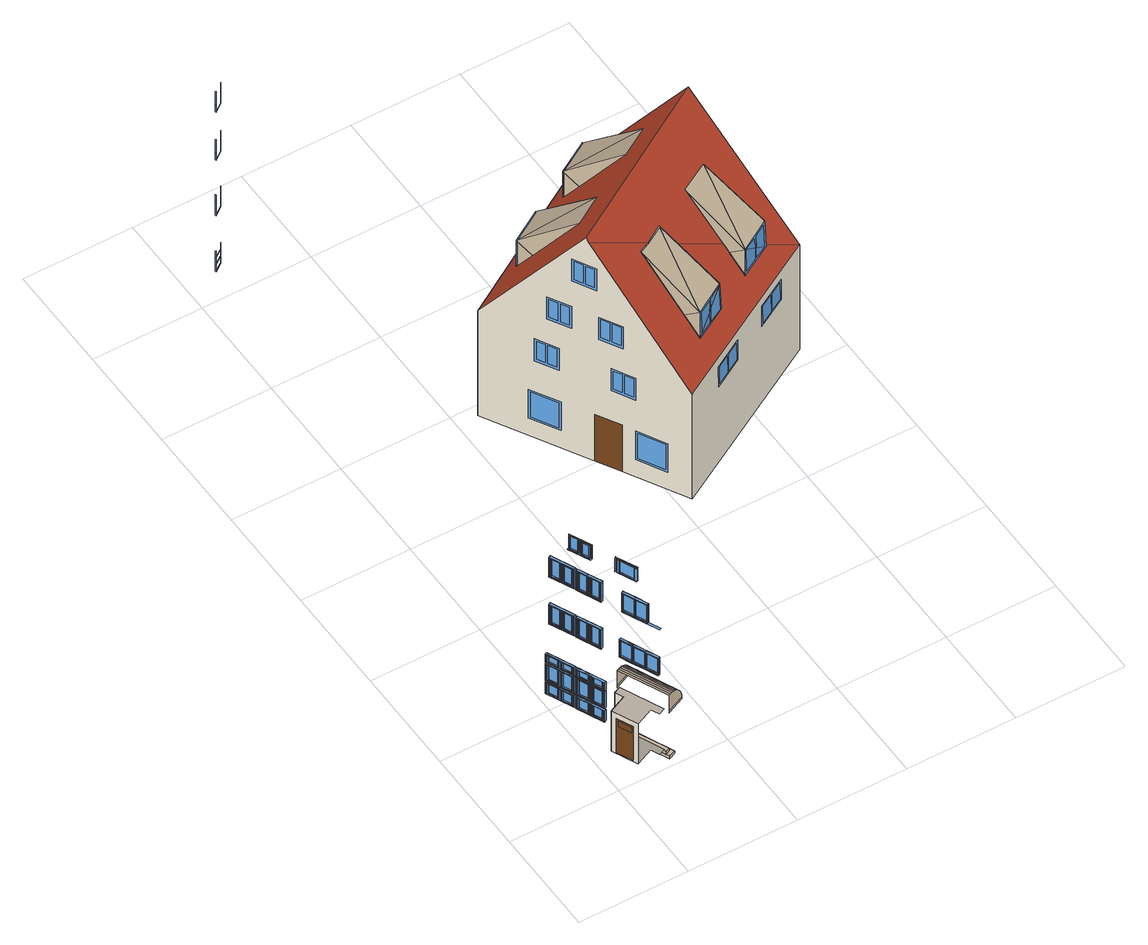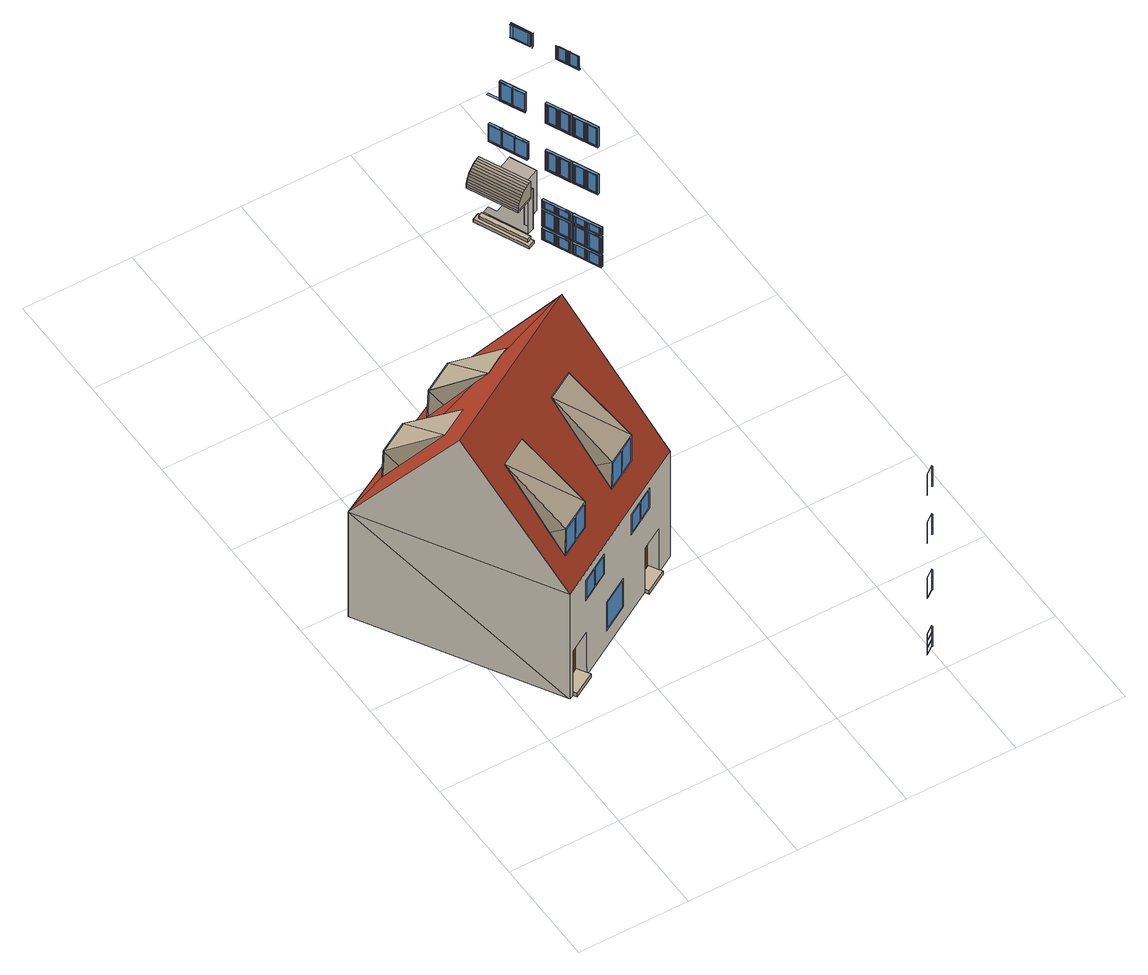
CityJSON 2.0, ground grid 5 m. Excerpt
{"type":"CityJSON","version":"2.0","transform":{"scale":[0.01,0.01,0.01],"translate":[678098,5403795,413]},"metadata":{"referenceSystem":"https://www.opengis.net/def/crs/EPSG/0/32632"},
"CityObjects":{
"building1":{"type":"Building","attributes":{"dataAvailable":"Sufficient","measuredHeight":16.65},"children":["building1-1","building1-2"],"geometry":[{"type":"MultiSurface","lod":"3","boundaries":[[[0,1,2,3],[4,5,6,7]],[[8,9,10,11],[1,0,3,2]],[[5,4,7,6]],[[12,13,14,15]],[[16,17,18,19]],[[20,21,17,16]],[[22,23,24,25],[16,20,26,19]],[[16,20,26,19]],[[27,28,29,30]],[[31,32,33,34]],[[35,22,25,36]],[[37,24,23,38]],[[39,40,41,42]],[[38,23,22,35]],[[42,41,43,44]],[[45,46,40,39]],[[47,48,49,50]],[[51,52,34,31],[36,37,38,50,53,54,47,35]],[[35,47,50,38]],[[44,43,46,45]],[[39,42,44,45]],[[48,55,56,49],[42,44,45,39]],[[50,49,56,53]],[[54,55,48,47]],[[53,56,55,54]],[[57,58,59,60]],[[61,62,8,11]],[[63,64,65,66]],[[60,59,67,68]],[[69,70,58,57]],[[71,72,73,74]],[[57,60,68,69],[75,76,77,78]],[[79,77,76,80]],[[79,81,82,80]],[[83,84,73,72],[79,81,82,80]],[[85,83,72,71]],[[74,73,84,86]],[[81,78,77,79]],[[87,88,89,90]],[[91,92,93,94]],[[95,96,97,98]],[[99,100,101,102]],[[103,104,105,106]],[[107,108,109,110]],[[111,112,113,114]],[[115,116,117,118]],[[102,95,98,99],[119,120,121,122]],[[110,103,106,107],[123,124,125,126]],[[118,111,114,115],[127,128,129,130]],[[131,132,133,134]],[[135,136,137,138]],[[139,140,88,87]],[[141,142,92,91]],[[90,89,143,144]],[[94,93,145,146]],[[87,90,144,139],[147,148,149,150]],[[91,94,146,141],[151,152,153,154]],[[155,156,157,158],[159,160,97,96,101,100,161,162]],[[163,164,165,166],[167,168,105,104,109,108,169,170]],[[171,172,173,174],[175,176,113,112,117,116,177,178]],[[100,97,160,161]],[[108,105,168,169]],[[116,113,176,177]],[[179,180,181,182]],[[183,184,185,186]],[[187,188,189,190]],[[191,121,120,192]],[[193,125,124,194]],[[195,129,128,196]],[[97,100,99,98]],[[105,108,107,106]],[[113,116,115,114]],[[140,143,197,198]],[[142,145,199,200]],[[134,201,202,131],[203,197,143,89,88,140,198,204]],[[138,205,206,135],[207,199,145,93,92,142,200,208]],[[161,160,209,210]],[[169,168,211,212]],[[177,176,213,214]],[[143,140,139,144]],[[145,142,141,146]],[[215,149,148,216]],[[217,153,152,218]],[[219,220,221,222]],[[223,224,225,226]],[[198,197,227,228]],[[200,199,229,230]],[[231,232,181,180],[191,233,234,192]],[[235,236,185,184],[193,237,238,194]],[[239,240,189,188],[195,241,242,196]],[[191,233,234,192]],[[193,237,238,194]],[[195,241,242,196]],[[233,122,121,191]],[[237,126,125,193]],[[241,130,129,195]],[[182,181,232,243]],[[244,231,180,179]],[[186,185,236,245]],[[246,235,184,183]],[[190,189,240,247]],[[248,239,188,187]],[[249,250,221,220],[215,251,252,216]],[[253,254,225,224],[217,255,256,218]],[[215,251,252,216]],[[217,255,256,218]],[[251,150,149,215]],[[255,154,153,217]],[[257,158,157,258]],[[259,156,155,260]],[[261,166,165,262]],[[263,164,163,264]],[[265,174,173,266]],[[267,172,171,268]],[[269,162,161,210]],[[209,160,159,270]],[[271,170,169,212]],[[211,168,167,272]],[[273,178,177,214]],[[213,176,175,274]],[[222,221,250,275]],[[276,249,220,219]],[[226,225,254,277]],[[278,253,224,223]],[[279,201,134,133]],[[280,205,138,137]],[[132,131,202,281]],[[136,135,206,282]],[[227,197,203,283]],[[229,199,207,284]],[[285,204,198,228]],[[286,208,200,230]],[[287,288,289,290]],[[291,292,293,294]],[[295,296,297,298]],[[209,270,269,210],[288,289,299,300]],[[211,272,271,212],[292,293,301,302]],[[213,274,273,214],[296,297,303,304]],[[227,283,285,228],[305,306,307,308]],[[229,284,286,230],[309,310,311,312]],[[313,305,306,314]],[[315,309,310,316]],[[243,232,231,244]],[[245,236,235,246]],[[247,240,239,248]],[[317,318,319,320]],[[321,322,323,324]],[[325,326,327,328]],[[329,300,288,287]],[[290,289,299,330]],[[331,302,292,291]],[[294,293,301,332]],[[333,304,296,295]],[[298,297,303,334]],[[275,250,249,276]],[[277,254,253,278]],[[270,159,162,269]],[[272,167,170,271]],[[274,175,178,273]],[[283,203,204,285]],[[284,207,208,286]],[[335,308,305,313]],[[314,306,307,336]],[[337,312,309,315]],[[316,310,311,338]],[[260,259,258,257],[179,182,243,320,339,340,317,244]],[[264,263,262,261],[183,186,245,324,341,342,321,246]],[[268,267,266,265],[187,190,247,328,343,344,325,248]],[[244,317,320,243]],[[246,321,324,245]],[[248,325,328,247]],[[345,346,347,348]],[[349,350,351,352]],[[133,279,281,132],[219,222,275,348,353,354,345,276]],[[137,280,282,136],[223,226,277,352,355,356,349,278]],[[276,345,348,275]],[[278,349,352,277]],[[318,357,358,319],[290,330,329,287]],[[287,290,330,329]],[[322,359,360,323],[294,332,331,291]],[[291,294,332,331]],[[326,361,362,327],[298,334,333,295]],[[295,298,334,333]],[[363,364,365,366]],[[367,368,369,370]],[[371,372,373,374]],[[375,376,377,378]],[[379,380,381,382]],[[330,299,300,329]],[[332,301,302,331]],[[334,303,304,333]],[[336,307,308,335]],[[338,311,312,337]],[[346,383,384,347],[314,336,335,313]],[[313,314,336,335]],[[350,385,386,351],[316,338,337,315]],[[315,316,338,337]],[[320,319,358,339]],[[340,357,318,317]],[[324,323,360,341]],[[342,359,322,321]],[[328,327,362,343]],[[344,361,326,325]],[[348,347,384,353]],[[352,351,386,355]],[[354,383,346,345]],[[356,385,350,349]],[[201,279,281,202]],[[205,280,282,206]],[[156,259,258,157]],[[164,263,262,165]],[[172,267,266,173]],[[387,388,389,390,9,8,62,391]],[[392,393,394,395,396,61,11,10]],[[397,398,399,400]],[[401,402,403,404]],[[405,406,407,408]],[[409,410,411,412]],[[413,414,415,416]],[[366,365,417,418]],[[419,420,364,363]],[[370,369,421,422]],[[423,424,368,367]],[[374,373,425,426]],[[378,377,427,428]],[[382,381,429,430]],[[431,432,372,371]],[[433,434,376,375]],[[435,436,380,379]],[[363,366,418,419],[437,438,439,440]],[[367,370,422,423],[441,442,443,444]],[[339,358,357,340]],[[341,360,359,342]],[[343,362,361,344]],[[353,384,383,354]],[[355,386,385,356]],[[371,374,426,431],[445,446,447,448]],[[375,378,428,433],[449,450,451,452]],[[379,382,430,435],[453,454,455,456]],[[391,62,61,396]],[[420,417,457,458]],[[424,421,459,460]],[[400,461,462,397],[463,457,417,365,364,420,458,464]],[[404,465,466,401],[467,459,421,369,368,424,460,468]],[[417,420,419,418]],[[421,424,423,422]],[[408,469,470,405],[471,472,425,373,372,432,473,474]],[[412,475,476,409],[477,478,427,377,376,434,479,480]],[[416,481,482,413],[483,484,429,381,380,436,485,486]],[[432,425,472,473]],[[434,427,478,479]],[[436,429,484,485]],[[487,439,438,488]],[[489,443,442,490]],[[491,492,493,494]],[[495,496,497,498]],[[458,457,499,500]],[[460,459,501,502]],[[503,504,505,506]],[[507,508,509,510]],[[511,512,513,514]],[[515,447,446,516]],[[517,451,450,518]],[[519,455,454,520]],[[425,432,431,426]],[[427,434,433,428]],[[429,436,435,430]],[[473,472,521,522]],[[479,478,523,524]],[[485,484,525,526]],[[487,527,528,488]],[[489,529,530,490]],[[531,532,493,492],[487,527,528,488]],[[533,534,497,496],[489,529,530,490]],[[527,440,439,487]],[[529,444,443,489]],[[515,535,536,516]],[[517,537,538,518]],[[519,539,540,520]],[[541,542,505,504],[515,535,536,516]],[[543,544,509,508],[517,537,538,518]],[[545,546,513,512],[519,539,540,520]],[[535,448,447,515]],[[537,452,451,517]],[[539,456,455,519]],[[547,531,492,491]],[[548,533,496,495]],[[494,493,532,549]],[[498,497,534,550]],[[398,397,462,551]],[[552,461,400,399]],[[402,401,466,553]],[[554,465,404,403]],[[499,457,463,555]],[[501,459,467,556]],[[557,464,458,500]],[[558,468,460,502]],[[506,505,542,559]],[[560,541,504,503]],[[510,509,544,561]],[[562,543,508,507]],[[514,513,546,563]],[[564,545,512,511]],[[406,405,470,565]],[[410,409,476,566]],[[414,413,482,567]],[[568,469,408,407]],[[569,475,412,411]],[[570,481,416,415]],[[499,555,557,500],[571,572,573,574]],[[501,556,558,502],[575,576,577,578]],[[579,571,572,580]],[[581,575,576,582]],[[521,472,471,583]],[[523,478,477,584]],[[525,484,483,585]],[[586,474,473,522]],[[587,480,479,524]],[[588,486,485,526]],[[589,590,591,592]],[[593,594,595,596]],[[597,598,599,600]],[[521,583,586,522],[590,591,601,602]],[[523,584,587,524],[594,595,603,604]],[[525,585,588,526],[598,599,605,606]],[[549,532,531,547]],[[550,534,533,548]],[[555,463,464,557]],[[556,467,468,558]],[[607,574,571,579]],[[608,578,575,581]],[[580,572,573,609]],[[582,576,577,610]],[[611,612,613,614]],[[615,616,617,618]],[[559,542,541,560]],[[561,544,543,562]],[[563,546,545,564]],[[399,552,551,398],[491,494,549,614,619,620,611,547]],[[403,554,553,402],[495,498,550,618,621,622,615,548]],[[547,611,614,549]],[[548,615,618,550]],[[623,624,625,626]],[[627,628,629,630]],[[631,632,633,634]],[[635,602,590,589]],[[592,591,601,636]],[[637,604,594,593]],[[596,595,603,638]],[[639,606,598,597]],[[600,599,605,640]],[[583,471,474,586]],[[584,477,480,587]],[[585,483,486,588]],[[560,623,626,559]],[[562,627,630,561]],[[564,631,634,563]],[[407,568,565,406],[503,506,559,626,641,642,623,560]],[[411,569,566,410],[507,510,561,630,643,644,627,562]],[[415,570,567,414],[511,514,563,634,645,646,631,564]],[[609,573,574,607]],[[610,577,578,608]],[[612,647,648,613],[580,609,607,579]],[[616,649,650,617],[582,610,608,581]],[[579,580,609,607]],[[581,582,610,608]],[[395,387,391,396]],[[614,613,648,619]],[[620,647,612,611]],[[618,617,650,621]],[[622,649,616,615]],[[461,552,551,462]],[[465,554,553,466]],[[624,651,652,625],[592,636,635,589]],[[628,653,654,629],[596,638,637,593]],[[632,655,656,633],[600,640,639,597]],[[589,592,636,635]],[[593,596,638,637]],[[597,600,640,639]],[[636,601,602,635]],[[638,603,604,637]],[[640,605,606,639]],[[626,625,652,641]],[[630,629,654,643]],[[634,633,656,645]],[[642,651,624,623]],[[644,653,628,627]],[[646,655,632,631]],[[469,568,565,470]],[[475,569,566,476]],[[481,570,567,482]],[[619,648,647,620]],[[621,650,649,622]],[[641,652,651,642]],[[643,654,653,644]],[[645,656,655,646]],[[657,658,659,660]],[[661,662,663,664]],[[665,666,667,668]],[[669,670,665,668,671,672,659,658]],[[673,674,675,676]],[[677,669,658,657]],[[660,659,672,678]],[[679,680,681,682]],[[657,660,678,677],[675,674,683,684]],[[685,686,679,682,687,688,663,662]],[[689,690,691,692]],[[693,685,662,661]],[[664,663,688,694]],[[661,664,694,693],[691,690,695,696]],[[665,670,697,666]],[[667,698,671,668]],[[699,700,701,702]],[[674,673,703,683]],[[676,675,684,704]],[[705,706,707,708]],[[679,686,709,680]],[[681,710,687,682]],[[690,689,711,695]],[[692,691,696,712]],[[713,714,715,716]],[[706,717,718,670,669,672,671,719,720,707]],[[721,722,723,724]],[[703,704,676,673]],[[725,701,700,726],[673,703,704,676]],[[722,727,728,686,685,688,687,729,730,723]],[[702,701,725,731]],[[732,726,700,699]],[[670,697,731,732,698,671,672,669]],[[711,712,692,689]],[[733,715,714,734],[689,711,712,692]],[[708,707,720,735]],[[736,717,706,705]],[[737,738,739,740]],[[702,731,697,666,667,698,732,699]],[[716,715,733,741]],[[742,734,714,713]],[[686,709,741,742,710,687,688,685]],[[724,723,730,743]],[[744,727,722,721]],[[705,708,735,736],[739,738,745,746]],[[747,748,749,750]],[[698,751,719,671]],[[716,741,709,680,681,710,742,713]],[[721,724,743,744],[749,748,752,753]],[[717,754,755,718]],[[717,720,756,754]],[[719,757,756,720]],[[710,758,729,687]],[[759,760,761,762]],[[763,697,670,718]],[[740,739,746,764]],[[738,737,765,745]],[[766,767,728,727]],[[727,730,768,766]],[[729,769,768,730]],[[720,717,736,735]],[[754,756,770,771]],[[772,709,686,728]],[[748,747,773,752]],[[750,749,753,774]],[[775,776,777,778]],[[730,727,744,743]],[[766,768,779,780]],[[765,764,740,737]],[[781,761,760,782],[737,765,764,740]],[[755,754,783,784,756,757,785,786]],[[745,765,764,746]],[[773,774,750,747]],[[787,777,776,788],[747,773,774,750]],[[789,782,760,759]],[[762,761,781,790]],[[718,755,791,763]],[[751,792,757,719]],[[790,763,697,731,732,698,751,789,759,762]],[[770,756,784,793]],[[794,783,754,771]],[[795,796,797,798]],[[752,773,774,753]],[[799,788,776,775]],[[778,777,787,800]],[[728,767,801,772]],[[758,802,769,729]],[[800,772,709,741,742,710,758,799,775,778]],[[803,804,805,806]],[[793,807,798,795,808,794,771,770]],[[790,781,782,789]],[[809,810,811,812]],[[795,808,813,796]],[[798,797,814,807]],[[785,757,792,815]],[[791,755,786,816]],[[800,787,788,799]],[[817,818,819,820]],[[789,809,812,790]],[[751,792,809,789]],[[763,790,812,791]],[[801,767,821,822]],[[802,817,799,758]],[[799,817,820,800]],[[801,772,800,820]],[[797,796,813,814]],[[823,824,811,810],[796,813,814,797]],[[812,811,824,825]],[[826,823,810,809]],[[816,791,812,825,826,809,792,815]]],"semantics":{"surfaces":[{"type":"Door","@cityeditor:layer":"Unclassified.LoD3","frameKlumMaterialClass":"Wood","frameKlumMaterialIndex":"L001","paneMaterialClass":"Glass"},{"type":"WallSurface","klumMaterialClass":"Plaster","klumMaterialIndex":"I202","materialUncertainty":0.3},{"type":"Window","@cityeditor:layer":"Unclassified.LoD3","frameKlumMaterialClass":"Wood","frameKlumMaterialIndex":"L101","paneMaterialClass":"Glass","frameMaterialUncertainty":0.5},{"type":"WallSurface","materialUncertainty":1},{"type":"Window","frameKlumMaterialClass":"Wood","frameKlumMaterialIndex":"L101","paneMaterialClass":"Glass","frameMaterialUncertainty":0.5},{"type":"Window","frameKlumMaterialClass":"Wood","frameKlumMaterialIndex":"L001","paneMaterialClass":"Glass"},{"type":"OuterCeilingSurface"},{"type":"OuterFloorSurface","klumMaterialClass":"Granite","klumMaterialIndex":"F103","materialUncertainty":0.3}],"values":[0,1,0,2,2,2,2,2,2,2,2,2,2,2,2,2,2,2,2,2,2,2,2,2,2,2,3,2,2,2,2,2,2,2,2,2,2,2,4,4,5,5,5,5,5,5,5,5,5,4,4,4,4,4,4,4,4,5,5,5,5,5,5,5,5,5,5,5,5,5,5,5,4,4,4,4,5,5,5,4,4,4,4,4,4,4,4,5,5,5,5,5,5,5,5,5,5,5,5,5,5,5,4,4,4,4,4,4,5,5,5,5,5,5,5,5,5,5,5,5,4,4,4,4,4,4,4,4,4,4,4,4,5,5,5,5,5,5,4,4,4,4,5,5,5,5,5,5,5,5,5,5,5,5,4,4,5,5,5,4,4,4,4,4,4,5,5,5,5,5,5,4,4,4,4,4,4,5,5,5,5,5,5,4,4,5,5,5,5,5,5,4,4,4,4,4,4,5,5,5,5,5,5,4,4,4,4,4,4,5,5,5,6,7,4,4,5,5,5,4,4,4,4,5,5,5,5,5,5,4,4,5,5,5,4,4,5,5,5,3,4,4,4,4,4,4,5,5,5,5,5,5,4,4,4,4,4,4,5,5,5,5,5,5,5,5,5,5,5,5,4,4,4,4,4,4,5,5,5,5,5,5,5,5,5,4,4,4,4,4,4,4,4,4,4,4,4,5,5,5,5,5,5,5,5,5,5,5,5,4,4,4,4,5,5,5,5,5,5,5,5,5,5,5,5,4,4,4,4,4,4,4,4,4,4,5,5,5,4,4,4,4,5,5,5,5,5,5,5,5,5,5,5,5,5,5,5,5,5,5,4,4,4,4,4,4,1,4,4,4,4,4,4,5,5,5,5,5,5,5,5,5,5,5,5,5,5,5,5,5,5,4,4,5,5,5,2,2,2,2,2,2,2,2,2,2,2,2,2,2,2,2,2,2,2,2,2,2,2,2,2,2,2,2,2,2,2,2,2,2,2,2,2,2,2,2,2,2,2,2,2,2,2,2,2,2,2,2,2,2,2,2,2,2,2,2,2,2,2,2,2,2,2,2,2,2,2,2,2,2,2,2,2,2,2,2,2,2,2,2,2,2,2,2,2,2,2,2,2,2,2,2,2,2,2,2,2,2,2,2,2,2,2,2,2,2]}}]},
"building1-1":{"type":"BuildingInstallation","attributes":{"@cityeditor:layer":"Unclassified.LoD3","klumMaterialClass":"Granite","klumMaterialIndex":"F103","materialUncertainty":0.3,"relationToConstruction":"outside"},"parents":["building1"],"geometry":[{"type":"MultiSurface","lod":"3","boundaries":[[[827,828,829,830]],[[828,827,831,832]],[[829,828,832,833]],[[830,829,833,834]],[[827,830,834,831]],[[833,832,835,836,837,838]],[[837,836,839,840]],[[831,832,833,834]],[[841,842,840,839]],[[835,841,839,836]],[[832,831,834,833,838,842,841,835]],[[842,838,837,840]]]}]},
"building1-2":{"type":"BuildingInstallation","attributes":{"@cityeditor:layer":"Unclassified.LoD3","materialClass":"Plastic","materialUncertainty":0.5,"relationToConstruction":"outside"},"parents":["building1"],"geometry":[{"type":"MultiSurface","lod":"3","boundaries":[[[843,844,845,846,847,848,849,850,851,852,853,854,855,856,857]],[[858,859,860,861,862,863,864,865,866,867,868,869,870,871]],[[844,843,859,858]],[[845,844,858,871]],[[846,845,871,870]],[[847,846,870,869]],[[848,847,869,868]],[[849,848,868,867]],[[850,849,867,866]],[[851,850,866,865]],[[852,851,865,864]],[[853,852,864,863]],[[854,853,863,862]],[[855,854,862,861]],[[843,872,873,859]],[[857,874,872,843]],[[875,860,859,873]]]}]},
"building2":{"type":"Building","attributes":{"dataAvailable":"Sufficient","measuredHeight":20.7},"geometry":[{"type":"MultiSurface","lod":"3","boundaries":[[[876,877,878,879]],[[880,881,882,883]],[[884,885,886,887]],[[888,889,890,891]],[[892,893,894,895]],[[896,897,898,899]],[[900,901,902,903]],[[904,905,906,907]],[[908,909,910,911]],[[912,913,914,915]],[[916,917,918,919]],[[920,921,922,923]],[[924,882,881,925]],[[926,878,877,927]],[[928,886,885,929]],[[930,894,893,931]],[[932,890,889,933]],[[934,898,897,935]],[[936,906,905,937]],[[938,902,901,939]],[[940,910,909,941]],[[942,918,917,943]],[[944,914,913,945]],[[946,922,921,947]],[[948,949,878,926]],[[950,951,882,924]],[[952,953,886,928]],[[954,955,890,932]],[[956,957,958,959],[927,960,948,926],[961,950,924,925],[962,952,928,929]],[[963,964,965,966],[933,967,954,932],[968,969,930,931],[970,971,934,935]],[[972,973,974,975],[939,976,977,938],[978,979,936,937],[980,981,940,941]],[[982,983,984,985],[945,986,987,944],[988,989,942,943],[990,991,946,947]]],"semantics":{"surfaces":[{"type":"Window","@cityeditor:layer":"Unclassified.LoD3","frameMaterialClass":"Plastic","paneMaterialClass":"Glass","frameMaterialUncertainty":0.3}],"values":[0,0,0,0,0,0,0,0,0,0,0,0,0,0,0,0,0,0,0,0,0,0,0,0,0,0,0,0,0,0,0,0]}}]},
"building3":{"type":"Building","attributes":{"name":"building","dataAvailable":"NotSufficient","measuredHeight":12.68},"children":["building3-1","building3-2","building3-3","building3-4","building3-5","building3-6","building3-7"],"geometry":[{"type":"MultiSurface","lod":"3","boundaries":[[[992,993,994,995,996,997,998]],[[993,992,999,1000]],[[1001,1002,993,1000,999,992,1003,1004,1005,1006,1007,1008,1009,1010]],[[1010,1011,1012,1001],[1013,1014,1015,1016,1017,1018],[1019,1020,1021,1022,1023,1024,1025]],[[1026,1004,1003,992,998,997,996,995,994,993,1002,1027,1009,1008,1028,1029]],[[1030,1031,1032,1033]],[[1010,1009,1011]],[[1034,1035,1036,1037]],[[1038,1030,1033,1039]],[[1035,1040,1041,1036]],[[1009,1042,1043,1011]],[[1039,1044,1045,1038]],[[1037,1046,1047,1034]],[[1009,1048,1042]],[[1027,1049,1048,1009],[1050,1051,1052,1053],[1054,1055,1056,1057]],[[1038,1045,1058,1059,1012,1011,1043,1040,1035,1034,1047,1060,1031,1030],[1061,1062,1063,1064],[1065,1066,1067,1068],[1069,1070,1071,1072]],[[1059,1073,1074,1075,1076,1049,1027,1002,1001,1012],[1077,1078,1079,1080],[1081,1082,1083,1084],[1085,1086,1087,1088],[1089,1090,1091,1092],[1093,1094,1095,1096],[1097,1098,1099,1100],[1101,1102,1103,1104]],[[1053,1052,1051,1050],[1105,1106,1107,1108],[1109,1110,1111,1112]],[[1107,1106,1105,1108]],[[1112,1111,1110,1109]],[[1113,1114,1115,1116]],[[1117,1118,1119,1120,1121]],[[1095,1094,1093,1096],[1114,1113,1116,1115],[1118,1117,1121,1120,1119]],[[1079,1078,1077,1080],[1122,1123,1124,1125]],[[1123,1122,1125,1124]],[[1126,1127,1128,1129]],[[1130,1131,1132,1133,1134]],[[1097,1100,1099,1098],[1127,1126,1129,1128],[1131,1130,1134,1133,1132]],[[1135,1136,1137,1138]],[[1139,1140,1141,1142,1143]],[[1091,1090,1089,1092],[1136,1135,1138,1137],[1140,1139,1143,1142,1141]],[[1144,1145,1146,1147]],[[1148,1149,1150,1151,1152]],[[1081,1084,1083,1082],[1145,1144,1147,1146],[1149,1148,1152,1151,1150]],[[1055,1054,1057,1056],[1153,1154,1155,1156],[1157,1158,1159,1160]],[[1155,1154,1153,1156]],[[1160,1159,1158,1157]],[[1069,1072,1071,1070],[1161,1162,1163,1164],[1165,1166,1167,1168]],[[1163,1162,1161,1164]],[[1168,1167,1166,1165]],[[1066,1065,1068,1067],[1169,1170,1171,1172],[1173,1174,1175,1176]],[[1171,1170,1169,1172]],[[1176,1175,1174,1173]],[[1177,1178,1179,1180]],[[1181,1182,1183,1184,1185]],[[1087,1086,1085,1088],[1178,1177,1180,1179],[1182,1181,1185,1184,1183]],[[1062,1061,1064,1063],[1186,1187,1188,1189]],[[1187,1186,1189,1188]],[[1076,1075,1074,1073]],[[1032,1190,1191,1044,1039,1033]],[[1191,1190,1032,1044]],[[1036,1041,1046,1037]],[[1102,1101,1104,1103],[1192,1193,1194,1195]],[[1193,1192,1195,1194]],[[1196,1197,1198,1199,1200,1201]],[[1202,1017,1016,1203,1204,1205],[1206,1207,1208,1209,1210,1211],[1197,1196,1201,1200,1199,1198]],[[1207,1206,1211,1210,1209,1208]],[[1020,1212,1213,1214]],[[1215,1216,1217,1218,1219,1220]],[[1221,1222,1223,1224,1225,1226]],[[1227,1213,1212,1020,1019],[1222,1221,1226,1225,1224,1223],[1216,1215,1220,1219,1218,1217]],[[1228,1229,1230,1231]],[[1230,1232,1233,1234,1235,1028,1236,1237,1231,1238]],[[1232,1235,1234,1233]],[[1235,1232,1239]],[[1240,1241,1029,1026,1242,1243]],[[1230,1229,1228,1231,1237,1244,1028,1235,1239,1232]],[[1028,1007,1008]],[[1231,1230,1238]],[[1245,1246,1247,1248]],[[1249,1245,1248,1247,1246,1250,1251,1252,996,997]],[[1250,1246,1253,1245,1249,1254,1255,996,1252,1256,1257]],[[1252,1251,1250]],[[1252,1250,1257,1256]],[[1246,1245,1253]],[[1048,1049,1076,1073,1059,1058,1258,1259,1060,1047,1046,1041,1040,1043,1042]],[[1260,1261,1040,1041,1046,1047]]],"semantics":{"surfaces":[{"type":"RoofSurface","klumMaterialClass":"Ceramic","klumMaterialIndex":"D201","materialUncertainty":0.3},{"type":"WallSurface"},{"type":"WallSurface","klumMaterialClass":"Plaster","klumMaterialIndex":"I101","materialUncertainty":0.3},{"type":"Window","@cityeditor:layer":"Unclassified.LoD3","frameMaterialClass":"Plastic","paneMaterialClass":"Glass","frameMaterialUncertainty":0.3},{"type":"Door","@cityeditor:layer":"Unclassified.LoD3","materialUncertainty":1},{"type":"Door","@cityeditor:layer":"Unclassified.LoD3","klumMaterialClass":"Wood","klumMaterialIndex":"L001","materialUncertainty":0.5},{"type":"Window","frameMaterialClass":"Plastic","paneMaterialClass":"Glass","frameMaterialUncertainty":0.3},{"type":"GroundSurface"}],"values":[null,null,0,0,0,1,1,1,1,1,1,1,1,1,2,2,2,3,3,3,3,3,3,3,3,3,3,3,3,3,3,3,3,3,3,3,3,3,3,3,3,3,3,3,3,3,3,3,4,5,5,5,3,3,3,3,3,6,6,6,6,3,3,3,3,3,3,3,3,3,3,3,3,3,3,7,7]}}]},
"building3-1":{"type":"BuildingInstallation","attributes":{"relationToConstruction":"outside"},"parents":["building3"],"geometry":[{"type":"MultiSurface","lod":"3","boundaries":[[[996,997,998,992]]]}]},
"building3-2":{"type":"BuildingInstallation","attributes":{"@cityeditor:layer":"Unclassified.LoD3","klumMaterialClass":"Concrete","klumMaterialIndex":"E303","materialUncertainty":0.5,"relationToConstruction":"outside"},"parents":["building3"],"geometry":[{"type":"MultiSurface","lod":"3","boundaries":[[[1259,1258,1262,1263]],[[1060,1259,1263,1031]],[[1263,1262,1044,1032,1031]],[[1045,1262,1258,1058]]]}]},
"building3-3":{"type":"BuildingInstallation","attributes":{"@cityeditor:layer":"Unclassified.LoD3","klumMaterialClass":"Concrete","klumMaterialIndex":"E303","materialUncertainty":0.5,"relationToConstruction":"outside"},"parents":["building3"],"geometry":[{"type":"MultiSurface","lod":"3","boundaries":[[[1261,1260,1264,1265]],[[1260,1047,1266,1264]],[[1040,1261,1265,1267]],[[1265,1264,1266,1268,1269,1267]]]}]},
"building3-4":{"type":"BuildingInstallation","attributes":{"@cityeditor:layer":"Unclassified.LoD3","klumMaterialClass":"Ceramic","klumMaterialIndex":"D201","materialUncertainty":0.3,"relationToConstruction":"outside"},"parents":["building3"],"geometry":[{"type":"MultiSurface","lod":"3","boundaries":[[[1014,1013,1018,1017,1016,1015]],[[1015,1014,1204]],[[1018,1017,1202,1205]],[[1204,1013,1205]],[[1014,1013,1204]],[[1013,1018,1205]],[[1016,1015,1204,1203]]]}]},
"building3-5":{"type":"BuildingInstallation","attributes":{"klumMaterialClass":"Ceramic","klumMaterialIndex":"D201","materialUncertainty":0.3,"relationToConstruction":"outside"},"parents":["building3"],"geometry":[{"type":"MultiSurface","lod":"3","boundaries":[[[1024,1023,1227]],[[1025,1024,1227,1270,1019]],[[1022,1213,1227]],[[1023,1022,1227]],[[1019,1025,1024,1023,1022,1021,1020]],[[1022,1021,1213]],[[1021,1020,1212,1213]]]}]},
"building3-6":{"type":"BuildingInstallation","attributes":{"@cityeditor:layer":"Unclassified.LoD3","klumMaterialClass":"Ceramic","klumMaterialIndex":"D201","materialUncertainty":0.3,"relationToConstruction":"outside"},"parents":["building3"],"geometry":[{"type":"MultiSurface","lod":"3","boundaries":[[[1006,1236,1271,1007]],[[1026,1029,1028,1008,1004]],[[1005,1026,1004]],[[1237,1006,1005]],[[1237,1026,1029,1241,1272]],[[1028,1008,1007,1271,1236]],[[1237,1005,1004,1026]],[[1237,1236,1006]],[[1005,1004,1006]],[[1007,1006,1004,1008]]]}]},
"building3-7":{"type":"BuildingInstallation","attributes":{"@cityeditor:layer":"Unclassified.LoD3","klumMaterialClass":"Ceramic","klumMaterialIndex":"D201","materialUncertainty":0.3,"relationToConstruction":"outside"},"parents":["building3"],"geometry":[{"type":"MultiSurface","lod":"3","boundaries":[[[999,994,993,1000]],[[992,996,997,998]],[[999,996,1252,1250,1246,1245,1249]],[[996,999,994,995]],[[1249,998,992,999]],[[1254,995,996,1255]],[[999,1254,1249]],[[994,1254,999,1000,993]],[[992,999,1000,993,1273]],[[992,1273,996]],[[995,996,1273,993,994]],[[999,996,1255,1254]],[[997,998,1249]],[[1254,994,995]],[[996,992,999]]]}]}
},
"vertices":[
[109,67,320],[109,67,126],[77,138,126],[77,138,320],[107,72,279],[107,72,313],[81,129,313],[81,129,279],[68,159,349],[119,45,349],[119,45,120],[68,159,120],[34,338,1103],[31,337,1103],[12,379,1103],[14,380,1103],[36,345,1106],[31,343,1106],[17,374,1106],[21,376,1106],[36,345,1173],[31,343,1173],[38,340,1177],[38,340,1103],[19,382,1103],[19,382,1177],[21,376,1173],[55,290,1103],[53,289,1103],[34,331,1103],[36,332,1103],[19,387,1100],[10,383,1100],[55,285,1100],[64,289,1100],[40,341,1177],[21,383,1177],[21,383,1103],[40,341,1103],[43,329,1173],[39,327,1173],[39,327,1106],[43,329,1106],[53,296,1106],[57,298,1106],[57,298,1173],[53,296,1173],[43,335,1177],[41,334,1177],[41,334,1103],[43,335,1103],[19,387,1179],[64,289,1179],[62,293,1103],[62,293,1177],[60,292,1177],[60,292,1103],[106,179,1101],[104,178,1101],[104,178,1175],[106,179,1175],[148,196,120],[148,196,349],[100,186,1098],[109,191,1098],[109,191,1177],[100,186,1177],[143,94,1175],[145,95,1175],[145,95,1101],[143,94,1101],[113,183,1175],[111,182,1175],[111,182,1101],[113,183,1101],[111,169,1172],[111,169,1104],[140,106,1104],[140,106,1172],[144,108,1104],[116,171,1104],[144,108,1172],[116,171,1172],[149,97,1175],[149,97,1101],[152,98,1175],[152,98,1101],[24,530,535],[21,529,535],[21,529,639],[24,530,639],[24,530,803],[21,529,803],[21,529,907],[24,530,907],[18,543,187],[15,542,187],[39,490,187],[41,491,187],[41,491,126],[39,490,126],[15,542,126],[18,543,126],[18,543,293],[15,542,293],[39,490,293],[41,491,293],[41,491,202],[39,490,202],[15,542,202],[18,543,202],[18,543,347],[15,542,347],[39,490,347],[41,491,347],[41,491,305],[39,490,305],[15,542,305],[18,543,305],[21,536,184],[21,536,129],[38,498,129],[38,498,184],[21,536,289],[21,536,206],[38,498,206],[38,498,289],[21,536,345],[21,536,307],[38,498,307],[38,498,345],[19,533,531],[29,537,531],[29,537,643],[19,533,643],[19,533,799],[29,537,799],[29,537,911],[19,533,911],[44,484,535],[42,483,535],[44,484,803],[42,483,803],[42,483,639],[44,484,639],[42,483,907],[44,484,907],[26,524,635],[26,524,539],[42,490,539],[42,490,635],[26,524,903],[26,524,807],[42,490,807],[42,490,903],[13,547,189],[68,426,189],[68,426,124],[13,547,124],[65,431,187],[42,483,187],[42,483,126],[65,431,126],[13,547,296],[68,426,296],[68,426,199],[13,547,199],[65,431,293],[42,483,293],[42,483,202],[65,431,202],[13,547,349],[68,426,349],[68,426,303],[13,547,303],[65,431,347],[42,483,347],[42,483,305],[65,431,305],[25,546,187],[22,545,187],[22,545,126],[25,546,126],[25,546,293],[22,545,293],[22,545,202],[25,546,202],[25,546,347],[22,545,347],[22,545,305],[25,546,305],[43,500,129],[25,538,129],[43,500,206],[25,538,206],[43,500,307],[25,538,307],[45,477,639],[45,477,535],[45,477,907],[45,477,803],[68,426,643],[68,426,531],[66,431,639],[66,431,535],[68,426,911],[68,426,799],[66,431,907],[66,431,803],[44,484,187],[44,484,126],[44,484,293],[44,484,202],[44,484,347],[44,484,305],[46,492,539],[31,526,539],[46,492,807],[31,526,807],[31,533,639],[28,532,639],[28,532,535],[31,533,535],[31,533,907],[28,532,907],[28,532,803],[31,533,803],[47,478,639],[47,478,535],[47,478,907],[47,478,803],[46,493,187],[46,493,126],[43,500,184],[25,538,184],[46,493,293],[46,493,202],[43,500,289],[25,538,289],[46,493,347],[46,493,305],[43,500,345],[25,538,345],[48,494,126],[48,494,187],[48,494,202],[48,494,293],[48,494,305],[48,494,347],[49,486,639],[49,486,535],[46,492,635],[31,526,635],[49,486,907],[49,486,803],[46,492,903],[31,526,903],[22,551,124],[77,430,124],[77,430,189],[22,551,189],[22,551,199],[77,430,199],[77,430,296],[22,551,296],[22,551,303],[77,430,303],[77,430,349],[22,551,349],[68,432,126],[68,432,187],[68,432,202],[68,432,293],[68,432,305],[68,432,347],[51,487,535],[51,487,639],[51,487,803],[51,487,907],[77,430,643],[77,430,911],[77,430,531],[77,430,799],[68,432,639],[68,432,907],[68,432,535],[68,432,803],[52,480,184],[47,478,184],[47,478,129],[52,480,129],[52,480,289],[47,478,289],[47,478,206],[52,480,206],[52,480,345],[47,478,345],[47,478,307],[52,480,307],[65,439,129],[65,439,184],[65,439,206],[65,439,289],[65,439,307],[65,439,345],[50,472,635],[50,472,539],[65,438,539],[65,438,635],[50,472,903],[50,472,807],[65,438,807],[65,438,903],[54,474,635],[54,474,539],[54,474,903],[54,474,807],[51,487,187],[49,486,187],[49,486,126],[51,487,126],[51,487,293],[49,486,293],[49,486,202],[51,487,202],[51,487,347],[49,486,347],[49,486,305],[51,487,305],[69,441,184],[69,441,129],[69,441,289],[69,441,206],[69,441,345],[69,441,307],[70,440,635],[70,440,539],[70,440,903],[70,440,807],[75,436,126],[75,436,187],[75,436,202],[75,436,293],[75,436,305],[75,436,347],[54,481,639],[52,480,639],[52,480,535],[54,481,535],[54,481,907],[52,480,907],[52,480,803],[54,481,803],[75,435,535],[75,435,639],[75,435,803],[75,435,907],[72,434,187],[72,434,126],[72,434,293],[72,434,202],[72,434,347],[72,434,305],[76,415,802],[73,414,802],[73,414,907],[76,415,907],[76,415,534],[73,414,534],[73,414,639],[76,415,639],[76,415,202],[73,414,202],[73,414,293],[76,415,293],[76,415,305],[73,414,305],[73,414,347],[76,415,347],[76,415,126],[73,414,126],[73,414,187],[76,415,187],[73,434,639],[73,434,535],[73,434,907],[73,434,803],[161,246,349],[246,57,349],[217,44,349],[200,82,349],[132,233,349],[200,82,120],[217,44,120],[246,57,120],[161,246,120],[132,233,120],[71,419,798],[80,423,798],[80,423,910],[71,419,910],[71,419,530],[80,423,530],[80,423,642],[71,419,642],[71,419,199],[80,423,199],[80,423,296],[71,419,296],[71,419,303],[80,423,303],[80,423,349],[71,419,349],[71,419,124],[80,423,124],[80,423,189],[71,419,189],[94,368,907],[96,369,907],[96,369,802],[94,368,802],[94,368,639],[96,369,639],[96,369,534],[94,368,534],[97,361,293],[99,362,293],[97,361,347],[99,362,347],[97,361,187],[99,362,187],[99,362,202],[97,361,202],[99,362,305],[97,361,305],[99,362,126],[97,361,126],[78,409,902],[78,409,806],[94,375,806],[94,375,902],[78,409,634],[78,409,538],[94,375,538],[94,375,634],[79,408,289],[79,408,206],[96,369,206],[96,369,289],[79,408,345],[79,408,307],[96,369,307],[96,369,345],[79,408,184],[79,408,129],[96,369,129],[96,369,184],[97,362,907],[97,362,802],[97,362,639],[97,362,534],[119,312,910],[119,312,798],[117,316,907],[117,316,802],[119,312,642],[119,312,530],[117,316,639],[117,316,534],[126,297,296],[126,297,199],[124,302,293],[100,354,293],[100,354,202],[124,302,202],[126,297,349],[126,297,303],[124,302,347],[100,354,347],[100,354,305],[124,302,305],[126,297,189],[126,297,124],[124,302,187],[100,354,187],[100,354,126],[124,302,126],[98,377,806],[83,411,806],[98,377,538],[83,411,538],[82,418,907],[80,417,907],[80,417,802],[82,418,802],[82,418,639],[80,417,639],[80,417,534],[82,418,534],[99,363,907],[99,363,802],[99,363,639],[99,363,534],[83,418,293],[80,417,293],[80,417,202],[83,418,202],[83,418,347],[80,417,347],[80,417,305],[83,418,305],[83,418,187],[80,417,187],[80,417,126],[83,418,126],[101,371,206],[83,410,206],[101,371,307],[83,410,307],[101,371,129],[83,410,129],[103,355,293],[103,355,202],[103,355,347],[103,355,305],[103,355,187],[103,355,126],[98,377,902],[83,411,902],[98,377,634],[83,411,634],[101,371,907],[101,371,802],[101,371,639],[101,371,534],[101,371,289],[83,410,289],[101,371,345],[83,410,345],[101,371,184],[83,410,184],[104,364,293],[104,364,202],[104,364,347],[104,364,305],[104,364,187],[104,364,126],[103,372,907],[103,372,639],[103,372,802],[103,372,534],[129,316,798],[129,316,910],[129,316,530],[129,316,642],[120,317,907],[120,317,639],[120,317,802],[120,317,534],[106,365,202],[106,365,293],[106,365,305],[106,365,347],[106,365,126],[106,365,187],[135,301,199],[135,301,303],[135,301,124],[135,301,296],[135,301,349],[135,301,189],[102,357,902],[102,357,806],[117,323,806],[117,323,902],[102,357,634],[102,357,538],[117,323,538],[117,323,634],[106,359,902],[106,359,806],[106,359,634],[106,359,538],[126,303,293],[126,303,347],[126,303,187],[126,303,202],[126,303,305],[126,303,126],[110,351,289],[106,349,289],[106,349,206],[110,351,206],[110,351,345],[106,349,345],[106,349,307],[110,351,307],[110,351,184],[106,349,184],[106,349,129],[110,351,129],[123,310,206],[123,310,289],[123,310,307],[123,310,345],[123,310,129],[123,310,184],[122,325,902],[122,325,634],[122,325,806],[122,325,538],[106,366,907],[104,365,907],[104,365,802],[106,366,802],[106,366,639],[104,365,639],[104,365,534],[106,366,534],[127,321,802],[127,321,907],[127,321,534],[127,321,639],[109,358,293],[107,358,293],[107,358,202],[109,358,202],[109,358,347],[107,358,347],[107,358,305],[109,358,305],[109,358,187],[107,358,187],[107,358,126],[109,358,126],[128,312,289],[128,312,206],[128,312,345],[128,312,307],[128,312,184],[128,312,129],[133,306,202],[133,306,293],[133,306,305],[133,306,347],[133,306,126],[133,306,187],[124,319,907],[124,319,802],[124,319,639],[124,319,534],[131,305,293],[131,305,202],[131,305,347],[131,305,305],[131,305,187],[131,305,126],[156,237,538],[154,235,538],[154,235,632],[156,237,632],[161,226,804],[159,225,804],[159,225,906],[161,226,906],[153,237,535],[163,241,535],[163,241,635],[153,237,635],[178,183,538],[178,183,535],[178,183,635],[178,183,632],[162,237,542],[157,235,542],[157,235,628],[162,237,628],[180,184,538],[180,184,632],[158,226,800],[167,231,800],[167,231,909],[158,226,909],[179,186,542],[179,186,628],[182,174,804],[182,174,800],[182,174,909],[182,174,906],[166,226,808],[162,225,808],[162,225,901],[166,226,901],[184,175,804],[184,175,906],[183,177,808],[183,177,901],[187,187,535],[187,187,635],[163,239,632],[161,238,632],[161,238,538],[163,239,538],[184,188,542],[184,188,628],[181,182,538],[179,181,538],[179,181,632],[181,182,632],[191,178,800],[191,178,909],[188,179,808],[188,179,901],[168,229,906],[166,228,906],[166,228,804],[168,229,804],[203,128,538],[203,128,535],[203,128,635],[203,128,632],[185,173,804],[183,172,804],[183,172,906],[185,173,906],[185,186,538],[185,186,632],[206,121,804],[206,121,800],[206,121,909],[206,121,906],[187,187,538],[187,187,632],[189,177,804],[189,177,906],[205,129,632],[205,129,538],[186,183,542],[182,181,542],[182,181,628],[186,183,628],[191,178,804],[191,178,906],[208,122,906],[208,122,804],[204,131,542],[204,131,628],[190,174,808],[186,172,808],[186,172,901],[190,174,901],[212,133,635],[207,124,808],[207,124,901],[203,127,538],[203,127,535],[203,127,632],[203,126,635],[215,125,909],[188,185,632],[186,184,632],[186,184,538],[188,185,538],[212,133,535],[209,133,628],[209,133,542],[207,120,804],[207,120,800],[207,120,906],[207,119,909],[206,128,632],[206,128,538],[215,125,800],[212,126,808],[212,126,901],[192,176,906],[190,175,906],[190,175,804],[192,176,804],[209,121,906],[209,121,804],[209,132,538],[209,132,632],[227,74,538],[227,74,632],[228,71,635],[228,71,535],[213,125,804],[213,125,906],[212,133,632],[212,133,538],[212,131,535],[212,131,635],[230,75,632],[230,75,538],[206,126,542],[211,128,542],[211,128,628],[206,126,628],[215,125,906],[215,125,804],[216,124,800],[216,124,909],[209,119,808],[214,121,808],[214,121,901],[209,119,901],[230,75,628],[230,75,542],[212,131,632],[210,130,632],[210,130,538],[212,131,538],[234,77,542],[234,77,628],[238,76,635],[238,76,535],[216,124,906],[214,123,906],[214,123,804],[216,124,804],[231,66,800],[240,70,800],[235,76,632],[235,76,538],[237,77,538],[237,77,632],
[175,264,112],[156,255,112],[250,48,112],[269,57,112],[175,264,96],[156,255,96],[250,48,96],[269,57,96],[149,270,96],[149,270,79],[256,34,79],[256,34,96],[181,284,79],[287,48,79],[181,284,96],[287,48,96],
[339,79,345],[339,79,356],[336,78,368],[333,76,379],[328,74,389],[323,71,399],[316,68,407],[308,65,415],[299,61,421],[290,56,426],[280,52,430],[269,47,432],[259,42,433],[259,42,345],[260,43,345],[239,298,356],[240,298,345],[160,262,345],[160,262,433],[170,266,432],[180,271,430],[190,276,426],[200,280,421],[209,284,415],[216,287,407],[223,291,399],[229,293,389],[234,295,379],[237,297,368],[340,79,333],[241,298,333],[260,43,333],[160,262,333],
[67,3006,282],[69,3004,282],[69,3004,245],[67,3006,245],[67,3006,321],[69,3004,321],[69,3004,284],[67,3006,284],[67,3006,360],[69,3004,360],[69,3004,323],[67,3006,323],[67,3006,604],[69,3004,604],[69,3004,566],[67,3006,566],[67,3006,643],[69,3004,643],[69,3004,605],[67,3006,605],[67,3006,682],[69,3004,682],[69,3004,644],[67,3006,644],[67,3006,920],[69,3004,920],[69,3004,883],[67,3006,883],[67,3006,959],[69,3004,959],[69,3004,922],[67,3006,922],[67,3006,998],[69,3004,998],[69,3004,961],[67,3006,961],[67,3006,1194],[69,3004,1194],[69,3004,1157],[67,3006,1157],[67,3006,1233],[69,3004,1233],[69,3004,1196],[67,3006,1196],[67,3006,1272],[69,3004,1272],[69,3004,1235],[67,3006,1235],[69,3003,284],[69,3003,321],[69,3003,245],[69,3003,282],[69,3003,323],[69,3003,360],[69,3003,605],[69,3003,643],[69,3003,566],[69,3003,604],[69,3003,644],[69,3003,682],[69,3003,922],[69,3003,959],[69,3003,883],[69,3003,920],[69,3003,961],[69,3003,998],[69,3003,1196],[69,3003,1233],[69,3003,1157],[69,3003,1194],[69,3003,1235],[69,3003,1272],[105,3030,245],[104,3031,245],[105,3030,284],[104,3031,284],[105,3030,323],[104,3031,323],[105,3030,566],[104,3031,566],[107,3032,362],[67,3002,362],[67,3002,243],[107,3032,243],[105,3030,282],[105,3030,321],[105,3030,360],[107,3032,683],[67,3002,683],[67,3002,565],[107,3032,565],[105,3030,604],[105,3030,643],[105,3030,605],[105,3030,682],[105,3030,644],[107,3032,1000],[67,3002,1000],[67,3002,881],[107,3032,881],[105,3030,920],[105,3030,883],[105,3030,959],[105,3030,922],[105,3030,998],[105,3030,961],[107,3032,1274],[67,3002,1274],[67,3002,1155],[107,3032,1155],[105,3030,1194],[105,3030,1157],[105,3030,1233],[105,3030,1196],[105,3030,1272],[105,3030,1235],
[1225,1536,1078],[1109,1532,1151],[1061,1507,1153],[1155,1343,886],[1190,1283,788],[1340,1367,791],[1300,1426,892],[1193,1582,1153],[1185,1577,1153],[826,1533,1343],[832,1522,1325],[1343,1540,1003],[1462,1544,929],[1378,1690,1155],[1510,1765,1155],[1619,1606,896],[1657,1551,806],[1819,1556,704],[1577,1979,1359],[1328,2381,704],[592,1944,688],[1064,1829,1166],[935,1752,1163],[830,1923,885],[793,1983,788],[941,2071,791],[973,2008,889],[1135,2186,794],[1283,2274,798],[1315,2211,895],[1406,2032,1172],[1276,1955,1170],[1172,2126,892],[1144,2172,818],[1475,1522,893],[1056,1129,688],[1660,1546,798],[1508,1464,798],[779,2055,346],[779,2055,115],[805,2012,115],[805,2012,346],[1207,2309,357],[1309,2370,358],[1334,2327,358],[1233,2267,357],[678,1995,346],[703,1952,346],[1309,2370,107],[1334,2327,107],[1331,2376,107],[1328,2381,107],[703,1952,113],[678,1995,113],[1233,2267,105],[1207,2310,105],[1819,1556,107],[1056,1129,91],[1242,1233,525],[1240,1232,641],[1377,1309,645],[1380,1311,528],[1686,1482,653],[1688,1483,536],[1550,1406,533],[1548,1405,649],[678,1995,93],[592,1944,91],[779,2055,95],[938,2150,355],[938,2150,192],[1060,2222,192],[1060,2222,355],[743,2034,652],[743,2034,536],[879,2115,536],[879,2115,652],[1077,2232,536],[1213,2313,536],[1213,2313,652],[1077,2232,652],[845,1499,91],[845,1499,358],[904,1396,358],[904,1396,91],[933,1345,352],[1003,1222,352],[1003,1222,189],[933,1345,189],[934,1344,654],[934,1344,528],[880,1438,528],[880,1438,654],[714,1730,528],[714,1730,654],[768,1636,654],[768,1636,528],[796,1587,1066],[796,1587,1192],[849,1492,1192],[849,1492,1066],[853,1485,794],[853,1485,920],[907,1391,920],[907,1391,794],[795,1588,921],[795,1588,794],[741,1682,794],[741,1682,921],[772,1628,352],[772,1628,189],[702,1752,189],[702,1752,352],[1305,1269,633],[1307,1270,536],[1251,1238,535],[1249,1237,632],[1371,1305,538],[1315,1275,537],[1314,1274,633],[1369,1304,635],[902,1400,910],[883,1433,911],[883,1433,809],[902,1400,809],[874,1449,809],[877,1443,809],[877,1443,911],[858,1477,911],[858,1477,809],[998,1231,199],[938,1337,199],[938,1337,342],[998,1231,342],[790,1597,911],[771,1630,911],[771,1630,809],[790,1597,809],[762,1646,809],[765,1640,809],[765,1640,911],[746,1674,911],[746,1674,809],[844,1501,1182],[825,1534,1182],[825,1535,1081],[844,1501,1081],[816,1550,1081],[820,1544,1081],[820,1544,1182],[801,1578,1182],[801,1578,1081],[929,1352,644],[910,1386,644],[910,1386,543],[929,1352,543],[901,1401,543],[904,1396,543],[904,1396,644],[885,1429,644],[885,1429,543],[1613,1441,641],[1615,1442,544],[1559,1411,543],[1557,1410,640],[1679,1478,546],[1624,1447,545],[1622,1446,641],[1677,1477,643],[1149,2275,642],[1149,2275,546],[1204,2308,546],[1204,2308,642],[1086,2238,546],[1140,2270,546],[1140,2270,642],[1086,2238,642],[815,2077,642],[815,2077,546],[870,2110,546],[870,2110,642],[752,2039,546],[806,2072,546],[806,2072,642],[752,2039,642],[763,1644,644],[744,1678,644],[744,1678,543],[763,1644,543],[735,1693,543],[738,1688,543],[738,1688,644],[719,1721,644],[719,1721,543],[946,2155,202],[1051,2217,202],[1051,2217,345],[946,2155,345],[805,2012,95],[703,1952,93],[767,1637,199],[707,1743,199],[707,1743,342],[767,1637,342],[858,2022,798],[802,1988,797],[802,1988,926],[860,2023,926],[860,2023,863],[861,2023,798],[940,2070,820],[793,1983,817],[793,1983,936],[937,2068,940],[869,2028,799],[932,2066,800],[930,2064,864],[928,2063,927],[869,2028,927],[869,2028,863],[1282,2274,827],[1278,2271,946],[1279,2272,946],[1274,2269,807],[1211,2232,805],[1211,2232,870],[1211,2232,933],[1270,2267,934],[1272,2268,871],[1201,2225,805],[1144,2192,804],[1144,2192,933],[1202,2226,933],[1202,2226,870],[1203,2226,805],[1135,2186,943],[1518,1467,804],[1581,1502,806],[1580,1501,875],[1518,1467,934],[1588,1506,867],[1586,1507,936],[1645,1542,937],[1650,1541,808],[1653,1547,946],[1509,1462,942],[1578,1503,935],[1589,1507,806],[1509,1462,794],[1509,1462,795],[1475,1522,892],[1507,1467,801],[1510,1462,795],[1324,1362,930],[1266,1328,869],[1269,1327,799],[1330,1361,800],[1333,1368,940],[1258,1323,860],[1260,1322,798],[1199,1288,797],[1265,1328,928],[1190,1283,937],[1190,1283,817],[1199,1288,927],[1257,1322,928],[667,2012,93],[769,2073,95],[1197,2327,105],[1298,2387,107],
[667,2012,113],[769,2073,115],
[1197,2327,125],[1298,2387,127],[1207,2309,125],[1308,2370,127],[1232,2266,125],[1334,2327,127],
[1135,2186,824],
[1619,1605,897],[1509,1462,823],
[1193,1534,1098]
]}
